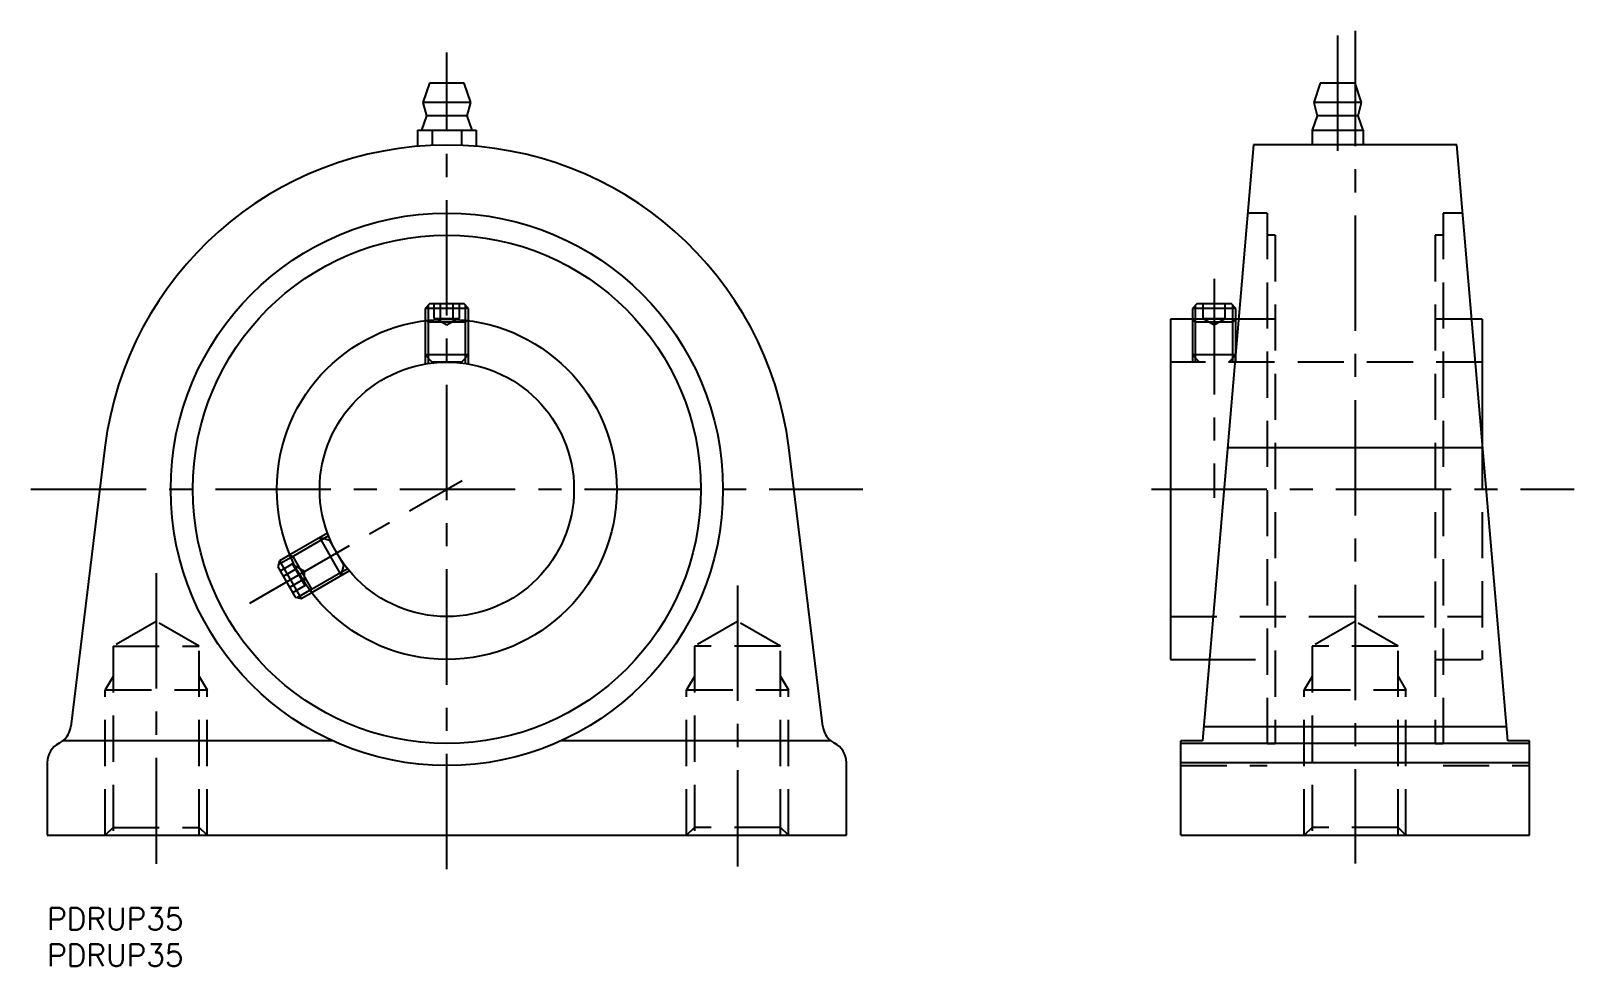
# Model space of a CAD drawing. Extents: x -2 to 210, y -8 to 121.
import ezdxf

# ---------------------------------------------------------------- set-up
doc = ezdxf.new("R2010")
doc.units = 0
doc.header["$LTSCALE"] = 0.5
doc.linetypes.add('CENTER', pattern=[50.8, 31.75, -6.35, 6.35, -6.35])
doc.linetypes.add('DASHED', pattern=[19.05, 12.7, -6.35])
for name, color, linetype in [('MSM_CENTER', 1, 'CENTER'), ('MSM_CONTINUOUS', 7, 'CONTINUOUS'), ('MSM_DASHED', 4, 'DASHED'), ('MSM_NARROW', 5, 'CONTINUOUS'), ('MSM_PART_NUMBER', 7, 'CONTINUOUS')]:
    doc.layers.add(name, color=color, linetype=linetype)
doc.styles.get("Standard").update_dxf_attribs({"font": 'txt.shx', "height": 3, "bigfont": 'bigfont.shx'})

msp = doc.modelspace()

# ---------------------------------------------------------------- linework, layer by layer
at = {"layer": 'MSM_CENTER'}
for p, q in [((177.6, 120.05), (177.6, 101.42)), ((180, 120.68), (180, 6.12)), ((55, 5.32), (55, 117.7)), ((160.6, 86.54), (160.6, 56.43)), ((-2.25, 57.6), (112.25, 57.6)), ((27.87, 41.94), (57.09, 58.81)), ((151.96, 57.6), (210.15, 57.6)), ((15, 46.07), (15, 6.08)), ((95, 44.37), (95, 5.7))]:
    msp.add_line(p, q, dxfattribs=at)
at = {"layer": 'MSM_CONTINUOUS'}
for p, q in [((52.6, 113.5), (51.7, 110.8)), ((57.4, 113.5), (52.6, 113.5)), ((58.3, 110.8), (57.4, 113.5)), ((175.2, 113.5), (174.3, 110.8)), ((180, 113.5), (175.2, 113.5)), ((180.9, 110.8), (180, 113.5)), ((51.7, 110.8), (52.2, 109)), ((58.3, 110.8), (51.7, 110.8)), ((57.8, 109), (58.3, 110.8)), ((180.9, 110.8), (174.3, 110.8)), ((174.3, 110.8), (174.8, 109)), ((180.4, 109), (180.9, 110.8)), ((52.2, 109), (51.5, 107)), ((57.8, 109), (52.2, 109)), ((58.5, 107), (57.8, 109)), ((174.8, 109), (174.1, 107)), ((180.4, 109), (174.8, 109)), ((181.1, 107), (180.4, 109)), ((50.96, 107), (59.04, 107)), ((50.96, 107), (50.96, 104.83)), ((52.98, 107), (52.98, 104.96)), ((57.02, 107), (57.02, 104.96)), ((59.04, 107), (59.04, 104.83)), ((174.1, 107), (181.1, 107)), ((174.1, 107), (174.1, 105)), ((181.1, 107), (181.1, 105)), ((166, 105), (159, 23)), ((194, 105), (166, 105)), ((201, 23), (194, 105)), ((52.61, 83.1), (52, 82.49)), ((57.39, 83.1), (52.61, 83.1)), ((58, 82.49), (57.39, 83.1)), ((158.21, 83.1), (157.6, 82.49)), ((162.99, 83.1), (158.21, 83.1)), ((163.6, 82.49), (162.99, 83.1)), ((52, 82.49), (52, 80.81)), ((58, 82.49), (52, 82.49)), ((58, 80.81), (58, 82.49)), ((163.95, 81), (154.6, 81)), ((154.6, 81), (154.6, 34.2)), ((157.6, 82.49), (157.6, 81)), ((163.6, 82.49), (157.6, 82.49)), ((163.6, 81), (163.6, 82.49)), ((197.5, 81), (196.05, 81)), ((197.5, 81), (197.5, 64)), ((7.95, 63.37), (3.24, 24.97)), ((106.76, 24.97), (102.05, 63.37)), ((162.45, 63.37), (197.55, 63.37)), ((31.95, 47.75), (31.72, 46.92)), ((31.72, 46.92), (34.11, 42.78)), ((33.4, 48.59), (31.95, 47.75)), ((31.95, 47.75), (34.95, 42.56)), ((34.11, 42.78), (34.95, 42.56)), ((34.95, 42.56), (36.4, 43.4)), ((154.6, 34.2), (159.96, 34.2)), ((159.17, 24.97), (200.83, 24.97)), ((39.29, 23), (2.14, 23)), ((107.86, 23), (70.71, 23)), ((159, 23), (156, 23)), ((156, 10), (156, 23)), ((156, 22.67), (204, 22.67)), ((204, 23), (201, 23)), ((204, 10), (204, 23)), ((0, 20), (0, 10)), ((110, 10), (110, 20)), ((0, 10), (110, 10)), ((156, 10), (204, 10))]:
    msp.add_line(p, q, dxfattribs=at)
for radius in [38, 34.96, 23.4, 17.5]:
    msp.add_circle((55, 57.6), radius, dxfattribs=at)
for centre, radius, start, end in [((55, 57.55), 47.41, 7.0582, 172.9418), ((0.23, 25.36), 3.04, 309.0128, 352.727), ((109.77, 25.36), 3.04, 187.273, 230.9872), ((3, 20), 3, 117.1229, 180), ((0.26, 25.34), 3, 297.1229, 308.7338), ((109.74, 25.34), 3, 231.2662, 242.8771), ((107, 20), 3, 0, 62.8771)]:
    msp.add_arc(centre, radius, start, end, dxfattribs=at)
at = {"layer": 'MSM_DASHED'}
for p, q in [((167.9, 95.6), (165.2, 95.6)), ((167.9, 95.6), (167.9, 19.6)), ((194.8, 95.6), (192.1, 95.6)), ((192.1, 95.6), (192.1, 19.6)), ((169, 92.56), (167.9, 92.56)), ((169, 92.56), (169, 22.64)), ((192.1, 92.56), (191, 92.56)), ((191, 92.56), (191, 22.64)), ((53.27, 81.1), (53.27, 83.1)), ((54.13, 81.1), (54.13, 83.1)), ((55.87, 81.1), (55.87, 83.1)), ((56.73, 81.1), (56.73, 83.1)), ((159.1, 81.1), (159.1, 83.1)), ((162.1, 81.1), (162.1, 83.1)), ((52, 80.81), (52, 74.84)), ((52.18, 80.82), (52.41, 80.59)), ((52.41, 80.86), (52.41, 74.91)), ((53.27, 81.1), (56.73, 81.1)), ((53.5, 81.1), (55, 80.23)), ((55, 80.23), (56.5, 81.1)), ((57.59, 74.91), (57.59, 80.86)), ((57.59, 80.59), (57.82, 80.82)), ((58, 74.84), (58, 80.81)), ((157.6, 81), (157.6, 75.1)), ((157.6, 81), (158.01, 80.59)), ((157.61, 81), (157.6, 81)), ((158.01, 81), (158.01, 75.1)), ((159.1, 81.1), (162.1, 81.1)), ((159.1, 81.1), (160.6, 80.23)), ((160.6, 80.23), (162.1, 81.1)), ((163.19, 75.1), (163.19, 81)), ((163.19, 80.59), (163.6, 81)), ((163.6, 81), (163.59, 81)), ((163.6, 75.1), (163.6, 81)), ((169, 81), (163.95, 81)), ((196.05, 81), (191, 81)), ((57.59, 80.59), (52.41, 80.59)), ((163.19, 80.59), (158.01, 80.59)), ((58, 76.1), (52, 76.1)), ((52, 76.1), (53, 75.1)), ((57, 75.1), (53, 75.1)), ((57, 75.1), (58, 76.1)), ((197.5, 75.1), (154.6, 75.1)), ((157.6, 76.1), (158.6, 75.1)), ((163.6, 76.1), (157.6, 76.1)), ((162.6, 75.1), (163.6, 76.1)), ((197.5, 64), (197.5, 34.2)), ((38.57, 51.58), (33.4, 48.59)), ((38.71, 51.19), (33.56, 48.22)), ((37.48, 50.95), (40.48, 45.75)), ((38.84, 50.58), (37.48, 50.95)), ((38.84, 50.58), (40.84, 47.12)), ((33.78, 47.35), (32.05, 46.35)), ((33.79, 48.35), (33.48, 48.43)), ((35.51, 44.35), (33.78, 47.35)), ((33.79, 48.35), (36.38, 43.86)), ((35.4, 46.28), (33.9, 47.15)), ((40.48, 45.75), (40.84, 47.12)), ((34.22, 46.6), (32.48, 45.6)), ((35.08, 45.1), (33.35, 44.1)), ((35.4, 44.55), (35.4, 46.28)), ((36.16, 43.73), (41.31, 46.7)), ((36.4, 43.4), (41.57, 46.38)), ((35.51, 44.35), (33.78, 43.35)), ((36.3, 43.54), (36.38, 43.86)), ((15, 39.42), (9.08, 36)), ((20.92, 36), (15, 39.42)), ((95, 39.42), (89.08, 36)), ((100.92, 36), (95, 39.42)), ((154.6, 40.1), (197.5, 40.1)), ((180, 39.42), (174.08, 36)), ((185.92, 36), (180, 39.42)), ((9.08, 36), (9.08, 10)), ((9.08, 36), (20.92, 36)), ((20.92, 10), (20.92, 36)), ((89.08, 36), (89.08, 10)), ((100.92, 36), (89.08, 36)), ((100.92, 10), (100.92, 36)), ((159.96, 34.2), (169, 34.2)), ((185.92, 36), (174.08, 36)), ((174.08, 36), (174.08, 10)), ((185.92, 10), (185.92, 36)), ((191, 34.2), (197.5, 34.2)), ((9.08, 31.87), (8, 30)), ((20.92, 31.87), (22, 30)), ((89.08, 31.87), (88, 30)), ((100.92, 31.87), (102, 30)), ((174.08, 31.87), (173, 30)), ((185.92, 31.87), (187, 30)), ((8, 10), (8, 30)), ((8, 30), (22, 30)), ((22, 10), (22, 30)), ((88, 10), (88, 30)), ((88, 30), (102, 30)), ((102, 10), (102, 30)), ((173, 10), (173, 30)), ((173, 30), (187, 30)), ((187, 10), (187, 30)), ((167.9, 22.64), (169, 22.64)), ((191, 22.64), (192.1, 22.64)), ((156, 19.6), (167.9, 19.6)), ((192.1, 19.6), (204, 19.6)), ((9.08, 11.08), (8, 10)), ((9.08, 11.08), (20.92, 11.08)), ((22, 10), (20.92, 11.08)), ((89.08, 11.08), (88, 10)), ((100.92, 11.08), (89.08, 11.08)), ((102, 10), (100.92, 11.08)), ((174.08, 11.08), (173, 10)), ((185.92, 11.08), (174.08, 11.08)), ((187, 10), (185.92, 11.08))]:
    msp.add_line(p, q, dxfattribs=at)
at = {"layer": 'MSM_NARROW'}
for p, q in [((52.41, 82.89), (52.41, 80.86)), ((57.59, 80.86), (57.59, 82.89)), ((158.01, 82.89), (158.01, 81)), ((163.19, 81), (163.19, 82.89)), ((33.56, 48.22), (31.8, 47.2)), ((34.39, 42.71), (36.16, 43.73)), ((156, 20), (204, 20))]:
    msp.add_line(p, q, dxfattribs=at)

# ---------------------------------------------------------------- texts
at = {"layer": 'MSM_PART_NUMBER'}
for p in [(0, -3), (0, -8)]:
    msp.add_text('PDRUP35', height=3, dxfattribs=at).set_placement(p)

doc.saveas('drawing.dxf')
